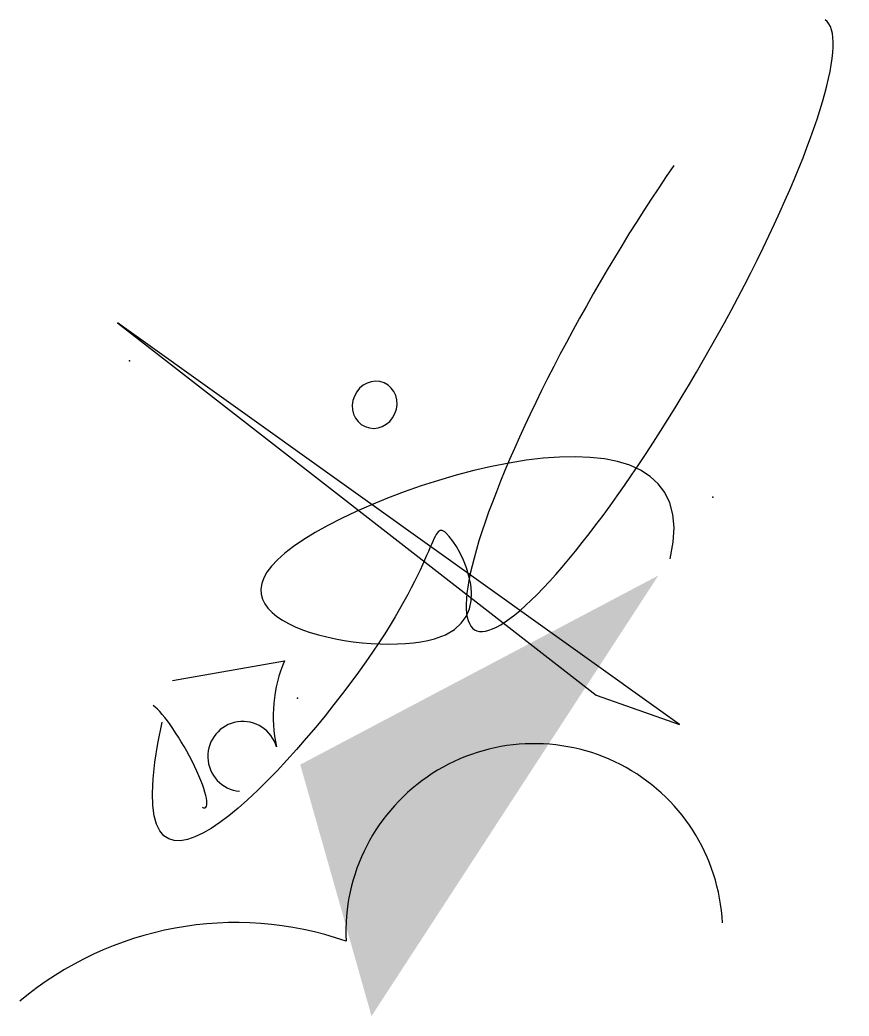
# Model space of a CAD drawing. Extents: x -0.98 to 1.33, y -0.97 to 1.81.
import ezdxf

# ---------------------------------------------------------------- set-up
doc = ezdxf.new("R2010")
doc.units = 0

# ---------------------------------------------------------------- blocks, each defined once
blk = doc.blocks.new('B1')
blk.add_lwpolyline([(-0.1907, 0.1238), (0.122, 0.1795, 0.154384), (0.0996, -0.0615, 1.897565), (-0.0038, -0.1852, 1)], format="xyb")
blk.add_ellipse((-0.1794, -0.0861, -0.1899), major_axis=(-0.0805, 0.1442, 0.0439), ratio=0.182252, start_param=2.894799, end_param=5.914968)
blk.add_point((0.1581, 0.0751, -0.035))
at = {"layer": 'B', "extrusion": (0, 0, -1)}
blk.add_arc((-0.134, -0.1953, 0.1048), 0.1348, 242.6283, 242.6283, dxfattribs=at)

msp = doc.modelspace()

# ---------------------------------------------------------------- linework, layer by layer
msp.add_lwpolyline([(0.9761, -0.7075, 1), (-0.0746, -0.7581, 0.264108), (-0.9848, -0.9259)], format="xyb")
at = {"extrusion": (0.321909, -0.139521, -0.874639)}
msp.add_circle((0.6804, -0.2172, -0.2351), 0.0665, dxfattribs=at)
msp.add_circle((0.633, -0.0445, 0.1075), 1e-13)
msp.add_arc((-0.1394, 0.8245, 0.8752), 0.5465, 90, 90)
at = {"extrusion": (-0.127917, -0.276189, 0.302436)}
msp.add_ellipse((0.773, 0.9629, 0.9647), major_axis=(0.4896, 0.8509, -0.3763), ratio=0.172735, start_param=1.140335, end_param=6.283185, dxfattribs=at)
for p in [(-0.6794, 0.8621, -0.2669), (0.9495, 0.4812, 0.4176)]:
    msp.add_point(p)
msp.add_3dface([(-0.7128, 0.9679, 0.5024), (0.6232, -0.0716, 0.5019), (0.8557, -0.153, 0.373)])
at = {"layer": 'A'}
msp.add_open_spline([(0.8303, 0.3095, -0.6606), (0.9524, 0.8236, -0.6348), (-0.9618, 0.222, -0.7217), (0.4638, -0.0622, 0.4181), (0.1396, 0.5414, 0.6433), (0.2058, 0.1828, -0.3463), (-0.7318, -0.815, 0.7139), (-0.5878, -0.1469, -0.3665)], degree=3, dxfattribs=at)
at = {"layer": 'MUROS'}
msp.add_solid([(-0.2024, -0.2653), (-0.0035, -0.9674), (0.7971, 0.2626)], dxfattribs=at)

# ---------------------------------------------------------------- block references
msp.add_blockref('B1', (-0.3683, -0.1546, -0.9187))

doc.saveas('drawing.dxf')
